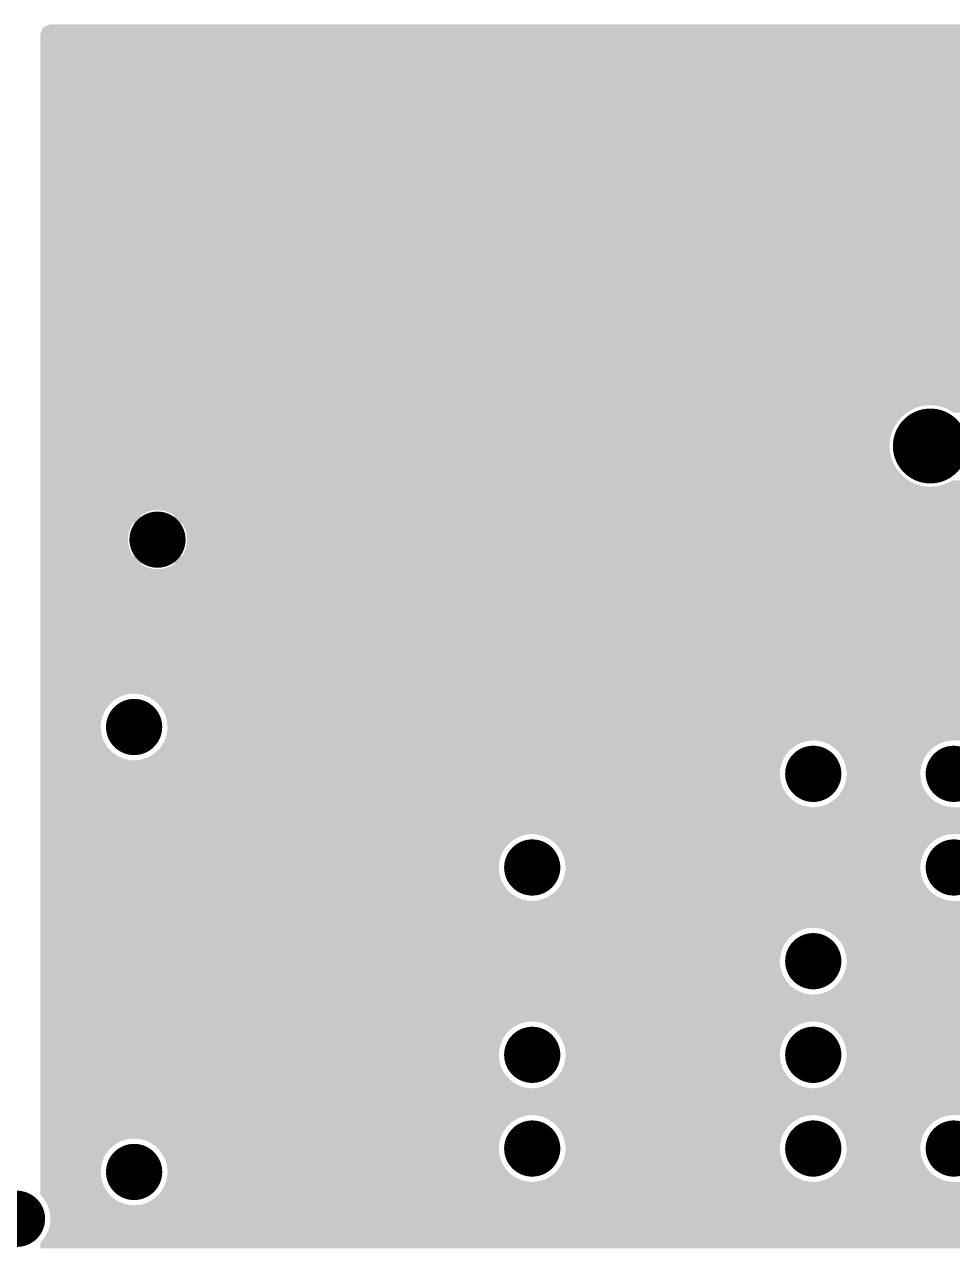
# Model space of a CAD drawing. Extents: x 295 to 953, y 10 to 290.
# Drawn here: x 672.87 to 693.63, y 198.82 to 226.18 of the extents above; entities that cross this region are included whole.
import ezdxf

# ---------------------------------------------------------------- set-up
doc = ezdxf.new("R2010")
doc.units = 0
doc.header["$LTSCALE"] = 5
doc.header["$MEASUREMENT"] = 0
doc.layers.get('0').update_dxf_attribs({"linetype": 'CONTINUOUS', "lineweight": 25})

msp = doc.modelspace()

# ---------------------------------------------------------------- linework, layer by layer
for points, const_width in [([(692.719, 216.748, 1), (693.557, 216.748, 1)], 0.838), ([(675.536, 214.653, 1), (676.164, 214.653, 1)], 0.629), ([(675.012, 210.462, 1), (675.641, 210.462, 1)], 0.629), ([(690.204, 209.414, 1), (690.833, 209.414, 1)], 0.629), ([(693.348, 209.414, 1), (693.976, 209.414, 1)], 0.629), ([(683.918, 207.319, 1), (684.546, 207.319, 1)], 0.629), ([(693.348, 207.319, 1), (693.976, 207.319, 1)], 0.629), ([(690.204, 205.223, 1), (690.833, 205.223, 1)], 0.629), ([(683.918, 203.128, 1), (684.546, 203.128, 1)], 0.629), ([(690.204, 203.128, 1), (690.833, 203.128, 1)], 0.629), ([(683.918, 201.032, 1), (684.546, 201.032, 1)], 0.629), ([(690.204, 201.032, 1), (690.833, 201.032, 1)], 0.629), ([(693.348, 201.032, 1), (693.976, 201.032, 1)], 0.629), ([(675.012, 200.508, 1), (675.641, 200.508, 1)], 0.629), ([(672.393, 199.46, 1), (673.021, 199.46, 1)], 0.629)]:
    msp.add_lwpolyline(points, format="xyb", close=True, dxfattribs=dict(const_width=const_width))
for points in [[(673.232, 225.969), (673.293, 226.115), (749.716, 225.969), (749.656, 226.115)], [(673.293, 226.116), (673.442, 226.178), (749.656, 226.116), (749.506, 226.178)], [(673.293, 226.115), (673.293, 226.116), (749.656, 226.115), (749.656, 226.116)], [(673.231, 225.967), (673.232, 225.969), (749.716, 225.967), (749.716, 225.969)], [(673.231, 218.02), (673.231, 225.967), (749.716, 218.02), (749.716, 225.967)], [(673.231, 218.004), (673.231, 218.02), (741.177, 218.004), (741.334, 218.02)], [(673.231, 217.954), (673.231, 218.004), (741.027, 217.954), (741.177, 218.004)], [(673.231, 217.874), (673.231, 217.954), (740.89, 217.874), (741.027, 217.954)], [(673.231, 217.768), (673.231, 217.874), (740.774, 217.768), (740.89, 217.874)], [(673.231, 217.662), (673.231, 217.768), (740.699, 217.662), (740.774, 217.768)], [(673.231, 217.645), (673.231, 217.662), (692.964, 217.645), (693.138, 217.662)], [(673.231, 217.596), (673.231, 217.645), (692.796, 217.596), (692.964, 217.645)], [(673.231, 217.515), (673.231, 217.596), (692.641, 217.515), (692.796, 217.596)], [(693.172, 217.661), (693.138, 217.662), (706.752, 217.661), (706.759, 217.662)], [(693.292, 217.645), (693.172, 217.661), (706.585, 217.645), (706.752, 217.661)], [(693.346, 217.638), (693.292, 217.645), (706.56, 217.638), (706.585, 217.645)], [(693.471, 217.596), (693.346, 217.638), (706.417, 217.596), (706.56, 217.638)], [(693.511, 217.582), (693.471, 217.596), (706.391, 217.582), (706.417, 217.596)], [(693.629, 217.515), (693.511, 217.582), (706.262, 217.515), (706.391, 217.582)], [(673.231, 217.406), (673.231, 217.515), (692.504, 217.406), (692.641, 217.515)], [(673.231, 217.274), (673.231, 217.406), (692.39, 217.274), (692.504, 217.406)], [(673.231, 217.122), (673.231, 217.274), (692.304, 217.122), (692.39, 217.274)], [(693.663, 217.496), (693.629, 217.515), (706.238, 217.496), (706.262, 217.515)], [(673.231, 216.956), (673.231, 217.122), (692.248, 216.956), (692.304, 217.122)], [(673.231, 216.783), (673.231, 216.956), (692.225, 216.783), (692.248, 216.956)], [(673.231, 216.748), (673.231, 216.783), (692.224, 216.748), (692.225, 216.783)], [(673.231, 216.574), (673.231, 216.748), (692.241, 216.574), (692.224, 216.748)], [(673.231, 216.407), (673.231, 216.574), (692.291, 216.407), (692.241, 216.574)], [(673.231, 216.252), (673.231, 216.407), (692.371, 216.252), (692.291, 216.407)], [(673.231, 216.115), (673.231, 216.252), (692.48, 216.115), (692.371, 216.252)], [(673.231, 216.001), (673.231, 216.115), (692.613, 216.001), (692.48, 216.115)], [(673.231, 215.914), (673.231, 216.001), (692.765, 215.914), (692.613, 216.001)], [(673.231, 215.859), (673.231, 215.914), (692.93, 215.859), (692.765, 215.914)], [(693.336, 215.859), (693.48, 215.901), (706.551, 215.859), (706.425, 215.901)], [(693.48, 215.901), (693.506, 215.914), (706.425, 215.901), (706.385, 215.914)], [(693.506, 215.914), (693.635, 215.982), (706.385, 215.914), (706.267, 215.982)], [(673.231, 215.835), (673.231, 215.859), (693.104, 215.835), (692.93, 215.859)], [(673.231, 215.401), (673.231, 215.835), (749.716, 215.401), (749.716, 215.835)], [(673.231, 215.835), (673.231, 215.835), (693.138, 215.835), (693.104, 215.835)], [(693.138, 215.835), (693.145, 215.835), (706.759, 215.835), (706.724, 215.835)], [(693.145, 215.835), (693.312, 215.851), (706.724, 215.835), (706.605, 215.851)], [(693.312, 215.851), (693.336, 215.859), (706.605, 215.851), (706.551, 215.859)], [(673.231, 215.384), (673.231, 215.401), (700.839, 215.384), (700.996, 215.401)], [(673.231, 215.335), (673.231, 215.384), (700.689, 215.335), (700.839, 215.384)], [(673.231, 215.313), (673.231, 215.335), (700.651, 215.313), (700.689, 215.335)], [(673.231, 215.311), (673.231, 215.313), (675.803, 215.311), (675.85, 215.313)], [(673.231, 215.306), (673.231, 215.311), (675.756, 215.306), (675.803, 215.311)], [(673.231, 215.298), (673.231, 215.306), (675.71, 215.298), (675.756, 215.306)], [(673.231, 215.286), (673.231, 215.298), (675.664, 215.286), (675.71, 215.298)], [(673.231, 215.271), (673.231, 215.286), (675.62, 215.271), (675.664, 215.286)], [(673.231, 215.253), (673.231, 215.271), (675.576, 215.253), (675.62, 215.271)], [(673.231, 215.232), (673.231, 215.253), (675.534, 215.232), (675.576, 215.253)], [(673.231, 215.208), (673.231, 215.232), (675.494, 215.208), (675.534, 215.232)], [(673.231, 215.19), (673.231, 215.208), (675.467, 215.19), (675.494, 215.208)], [(673.231, 215.071), (673.231, 215.19), (675.586, 215.071), (675.467, 215.19)], [(673.231, 215.036), (673.231, 215.071), (700.356, 215.036), (700.381, 215.071)], [(675.586, 215.071), (675.616, 215.088), (676.114, 215.071), (676.084, 215.088)], [(675.616, 215.088), (675.622, 215.091), (676.084, 215.088), (676.079, 215.091)], [(675.622, 215.091), (675.652, 215.106), (676.079, 215.091), (676.047, 215.106)], [(675.652, 215.106), (675.659, 215.109), (676.047, 215.106), (676.042, 215.109)], [(675.659, 215.109), (675.69, 215.121), (676.042, 215.109), (676.009, 215.121)], [(675.69, 215.121), (675.697, 215.123), (676.009, 215.121), (676.004, 215.123)], [(675.697, 215.123), (675.729, 215.132), (676.004, 215.123), (675.97, 215.132)], [(675.729, 215.132), (675.737, 215.134), (675.97, 215.132), (675.965, 215.134)], [(675.737, 215.134), (675.769, 215.141), (675.965, 215.134), (675.93, 215.141)], [(675.769, 215.141), (675.777, 215.142), (675.93, 215.141), (675.925, 215.142)], [(675.777, 215.142), (675.809, 215.146), (675.925, 215.142), (675.889, 215.146)], [(675.809, 215.146), (675.821, 215.146), (675.889, 215.146), (675.884, 215.146)], [(675.821, 215.146), (675.85, 215.147), (675.884, 215.146), (675.85, 215.147)], [(675.883, 215.312), (675.85, 215.313), (700.65, 215.312), (700.651, 215.313)], [(675.93, 215.308), (675.883, 215.312), (700.643, 215.308), (700.65, 215.312)], [(675.976, 215.301), (675.93, 215.308), (700.63, 215.301), (700.643, 215.308)], [(676.022, 215.29), (675.976, 215.301), (700.612, 215.29), (700.63, 215.301)], [(676.067, 215.276), (676.022, 215.29), (700.589, 215.276), (700.612, 215.29)], [(676.111, 215.259), (676.067, 215.276), (700.56, 215.259), (700.589, 215.276)], [(676.12, 215.255), (676.111, 215.259), (700.552, 215.255), (700.56, 215.259)], [(676.114, 215.071), (676.191, 215.148), (700.381, 215.071), (700.435, 215.148)], [(676.153, 215.239), (676.12, 215.255), (700.535, 215.239), (700.552, 215.255)], [(676.194, 215.216), (676.153, 215.239), (700.51, 215.216), (700.535, 215.239)], [(676.191, 215.148), (676.233, 215.19), (700.435, 215.148), (700.481, 215.19)], [(676.233, 215.19), (676.194, 215.216), (700.481, 215.19), (700.51, 215.216)], [(673.231, 214.997), (673.231, 215.036), (675.287, 214.997), (675.313, 215.036)], [(673.231, 214.956), (673.231, 214.997), (675.264, 214.956), (675.287, 214.997)], [(673.231, 214.913), (673.231, 214.956), (675.244, 214.913), (675.264, 214.956)], [(673.231, 214.87), (673.231, 214.913), (675.227, 214.87), (675.244, 214.913)], [(673.231, 214.825), (673.231, 214.87), (675.213, 214.825), (675.227, 214.87)], [(673.231, 214.779), (673.231, 214.825), (675.202, 214.779), (675.213, 214.825)], [(675.432, 214.917), (675.313, 215.036), (676.268, 214.917), (676.387, 215.036)], [(675.373, 214.78), (675.38, 214.807), (676.328, 214.78), (676.32, 214.807)], [(675.38, 214.807), (675.385, 214.819), (676.32, 214.807), (676.316, 214.819)], [(675.385, 214.819), (675.394, 214.845), (676.316, 214.819), (676.305, 214.845)], [(675.394, 214.845), (675.4, 214.857), (676.305, 214.845), (676.301, 214.857)], [(675.4, 214.857), (675.412, 214.882), (676.301, 214.857), (676.288, 214.882)], [(675.412, 214.882), (675.418, 214.893), (676.288, 214.882), (676.282, 214.893)], [(675.418, 214.893), (675.432, 214.917), (676.282, 214.893), (676.268, 214.917)], [(676.398, 215.021), (676.387, 215.036), (700.345, 215.021), (700.356, 215.036)], [(676.399, 215.019), (676.398, 215.021), (700.344, 215.019), (700.345, 215.021)], [(676.423, 214.981), (676.399, 215.019), (700.328, 214.981), (700.344, 215.019)], [(676.445, 214.94), (676.423, 214.981), (700.31, 214.94), (700.328, 214.981)], [(676.464, 214.897), (676.445, 214.94), (700.291, 214.897), (700.31, 214.94)], [(676.472, 214.874), (676.464, 214.897), (700.281, 214.874), (700.291, 214.897)], [(676.479, 214.852), (676.472, 214.874), (700.277, 214.852), (700.281, 214.874)], [(676.492, 214.807), (676.479, 214.852), (700.268, 214.807), (700.277, 214.852)], [(676.501, 214.761), (676.492, 214.807), (700.259, 214.761), (700.268, 214.807)], [(673.231, 214.732), (673.231, 214.779), (675.195, 214.732), (675.202, 214.779)], [(673.231, 214.685), (673.231, 214.732), (675.191, 214.685), (675.195, 214.732)], [(673.231, 214.638), (673.231, 214.685), (675.19, 214.638), (675.191, 214.685)], [(673.231, 214.591), (673.231, 214.638), (675.193, 214.591), (675.19, 214.638)], [(673.231, 214.545), (673.231, 214.591), (675.199, 214.545), (675.193, 214.591)], [(673.231, 214.499), (673.231, 214.545), (675.208, 214.499), (675.199, 214.545)], [(675.356, 214.659), (675.357, 214.687), (676.345, 214.659), (676.343, 214.687)], [(675.356, 214.646), (675.356, 214.659), (676.344, 214.646), (676.345, 214.659)], [(675.357, 214.619), (675.356, 214.646), (676.343, 214.619), (676.344, 214.646)], [(675.357, 214.687), (675.358, 214.7), (676.343, 214.687), (676.342, 214.7)], [(675.358, 214.606), (675.357, 214.619), (676.342, 214.606), (676.343, 214.619)], [(675.358, 214.7), (675.361, 214.727), (676.342, 214.7), (676.339, 214.727)], [(675.362, 214.578), (675.358, 214.606), (676.339, 214.578), (676.342, 214.606)], [(675.361, 214.727), (675.364, 214.74), (676.339, 214.727), (676.337, 214.74)], [(675.363, 214.565), (675.362, 214.578), (676.336, 214.565), (676.339, 214.578)], [(675.369, 214.538), (675.363, 214.565), (676.331, 214.538), (676.336, 214.565)], [(675.364, 214.74), (675.369, 214.767), (676.337, 214.74), (676.331, 214.767)], [(675.369, 214.767), (675.373, 214.78), (676.331, 214.767), (676.328, 214.78)], [(675.372, 214.526), (675.369, 214.538), (676.328, 214.526), (676.331, 214.538)], [(675.38, 214.499), (675.372, 214.526), (676.32, 214.499), (676.328, 214.526)], [(676.491, 214.496), (676.498, 214.527), (700.265, 214.496), (700.261, 214.527)], [(676.498, 214.527), (676.505, 214.573), (700.261, 214.527), (700.256, 214.573)], [(676.507, 214.719), (676.501, 214.761), (700.251, 214.719), (700.259, 214.761)], [(676.505, 214.573), (676.509, 214.62), (700.256, 214.573), (700.251, 214.62)], [(676.507, 214.714), (676.507, 214.719), (700.251, 214.714), (700.251, 214.719)], [(676.51, 214.667), (676.507, 214.714), (700.249, 214.667), (700.251, 214.714)], [(676.509, 214.62), (676.51, 214.653), (700.251, 214.62), (700.248, 214.653)], [(676.51, 214.653), (676.51, 214.667), (700.248, 214.653), (700.249, 214.667)], [(673.231, 214.453), (673.231, 214.499), (675.221, 214.453), (675.208, 214.499)], [(673.231, 214.409), (673.231, 214.453), (675.237, 214.409), (675.221, 214.453)], [(673.231, 214.366), (673.231, 214.409), (675.256, 214.366), (675.237, 214.409)], [(673.231, 214.324), (673.231, 214.366), (675.278, 214.324), (675.256, 214.366)], [(673.231, 214.284), (673.231, 214.324), (675.302, 214.284), (675.278, 214.324)], [(673.231, 214.27), (673.231, 214.284), (675.313, 214.27), (675.302, 214.284)], [(673.231, 214.235), (673.231, 214.27), (700.379, 214.235), (700.358, 214.27)], [(675.313, 214.27), (675.432, 214.389), (676.387, 214.27), (676.268, 214.389)], [(675.384, 214.487), (675.38, 214.499), (676.315, 214.487), (676.32, 214.499)], [(675.395, 214.461), (675.384, 214.487), (676.306, 214.461), (676.315, 214.487)], [(675.4, 214.449), (675.395, 214.461), (676.3, 214.449), (676.306, 214.461)], [(675.412, 214.424), (675.4, 214.449), (676.289, 214.424), (676.3, 214.449)], [(675.418, 214.413), (675.412, 214.424), (676.282, 214.413), (676.289, 214.424)], [(675.432, 214.389), (675.418, 214.413), (676.268, 214.389), (676.282, 214.413)], [(676.387, 214.27), (676.413, 214.309), (700.358, 214.27), (700.336, 214.309)], [(676.413, 214.309), (676.434, 214.345), (700.336, 214.309), (700.314, 214.345)], [(676.434, 214.345), (676.436, 214.35), (700.314, 214.345), (700.313, 214.35)], [(676.436, 214.35), (676.457, 214.392), (700.313, 214.35), (700.299, 214.392)], [(676.457, 214.392), (676.474, 214.436), (700.299, 214.392), (700.284, 214.436)], [(676.474, 214.436), (676.487, 214.481), (700.284, 214.436), (700.269, 214.481)], [(676.487, 214.481), (676.491, 214.496), (700.269, 214.481), (700.265, 214.496)], [(673.231, 214.115), (673.231, 214.235), (675.467, 214.115), (675.586, 214.235)], [(673.231, 214.09), (673.231, 214.115), (675.506, 214.09), (675.467, 214.115)], [(673.231, 214.066), (673.231, 214.09), (675.547, 214.066), (675.506, 214.09)], [(673.231, 214.046), (673.231, 214.066), (675.59, 214.046), (675.547, 214.066)], [(673.231, 214.029), (673.231, 214.046), (675.633, 214.029), (675.59, 214.046)], [(673.231, 214.015), (673.231, 214.029), (675.678, 214.015), (675.633, 214.029)], [(673.231, 214.005), (673.231, 214.015), (675.724, 214.005), (675.678, 214.015)], [(673.231, 213.998), (673.231, 214.005), (675.771, 213.998), (675.724, 214.005)], [(673.231, 213.994), (673.231, 213.998), (675.818, 213.994), (675.771, 213.998)], [(673.231, 213.993), (673.231, 213.994), (675.865, 213.993), (675.818, 213.994)], [(673.231, 213.938), (673.231, 213.993), (700.775, 213.938), (700.648, 213.993)], [(675.616, 214.217), (675.586, 214.235), (676.085, 214.217), (676.114, 214.235)], [(675.621, 214.214), (675.616, 214.217), (676.078, 214.214), (676.085, 214.217)], [(675.653, 214.2), (675.621, 214.214), (676.048, 214.2), (676.078, 214.214)], [(675.658, 214.197), (675.653, 214.2), (676.041, 214.197), (676.048, 214.2)], [(675.691, 214.185), (675.658, 214.197), (676.01, 214.185), (676.041, 214.197)], [(675.696, 214.183), (675.691, 214.185), (676.003, 214.183), (676.01, 214.185)], [(675.73, 214.173), (675.696, 214.183), (675.971, 214.173), (676.003, 214.183)], [(675.736, 214.172), (675.73, 214.173), (675.964, 214.172), (675.971, 214.173)], [(675.77, 214.165), (675.736, 214.172), (675.931, 214.165), (675.964, 214.172)], [(675.775, 214.164), (675.77, 214.165), (675.923, 214.164), (675.931, 214.165)], [(675.811, 214.16), (675.775, 214.164), (675.891, 214.16), (675.923, 214.164)], [(675.816, 214.159), (675.811, 214.16), (675.879, 214.159), (675.891, 214.16)], [(675.85, 214.158), (675.816, 214.159), (675.85, 214.158), (675.879, 214.159)], [(675.865, 213.993), (675.911, 213.996), (700.648, 213.993), (700.641, 213.996)], [(675.911, 213.996), (675.95, 214.001), (700.641, 213.996), (700.63, 214.001)], [(675.95, 214.001), (675.958, 214.002), (700.63, 214.001), (700.628, 214.002)], [(675.958, 214.002), (676.004, 214.011), (700.628, 214.002), (700.615, 214.011)], [(676.004, 214.011), (676.05, 214.024), (700.615, 214.011), (700.597, 214.024)], [(676.05, 214.024), (676.094, 214.039), (700.597, 214.024), (700.575, 214.039)], [(676.094, 214.039), (676.137, 214.058), (700.575, 214.039), (700.548, 214.058)], [(676.14, 214.209), (676.114, 214.235), (700.394, 214.209), (700.379, 214.235)], [(676.137, 214.058), (676.179, 214.08), (700.548, 214.058), (700.518, 214.08)], [(676.233, 214.115), (676.14, 214.209), (700.48, 214.115), (700.394, 214.209)], [(676.179, 214.08), (676.198, 214.092), (700.518, 214.08), (700.501, 214.092)], [(676.198, 214.092), (676.218, 214.105), (700.501, 214.092), (700.489, 214.105)], [(676.218, 214.105), (676.233, 214.115), (700.489, 214.105), (700.48, 214.115)], [(673.231, 213.908), (673.231, 213.938), (700.93, 213.908), (700.775, 213.938)], [(673.231, 213.905), (673.231, 213.908), (700.996, 213.905), (700.93, 213.908)], [(673.231, 213.471), (673.231, 213.905), (749.716, 213.471), (749.716, 213.905)], [(673.231, 213.454), (673.231, 213.471), (703.441, 213.454), (703.615, 213.471)], [(673.231, 213.405), (673.231, 213.454), (703.274, 213.405), (703.441, 213.454)], [(673.231, 213.324), (673.231, 213.405), (703.119, 213.324), (703.274, 213.405)], [(673.231, 213.215), (673.231, 213.324), (702.982, 213.215), (703.119, 213.324)], [(673.231, 213.083), (673.231, 213.215), (702.868, 213.083), (702.982, 213.215)], [(673.231, 212.931), (673.231, 213.083), (702.782, 212.931), (702.868, 213.083)], [(673.231, 212.765), (673.231, 212.931), (702.726, 212.765), (702.782, 212.931)], [(673.231, 212.592), (673.231, 212.765), (702.702, 212.592), (702.726, 212.765)], [(673.231, 212.557), (673.231, 212.592), (702.702, 212.557), (702.702, 212.592)], [(673.231, 212.383), (673.231, 212.557), (702.719, 212.383), (702.702, 212.557)], [(673.231, 212.216), (673.231, 212.383), (702.768, 212.216), (702.719, 212.383)], [(673.231, 212.061), (673.231, 212.216), (702.849, 212.061), (702.768, 212.216)], [(673.231, 211.924), (673.231, 212.061), (702.957, 211.924), (702.849, 212.061)], [(673.231, 211.81), (673.231, 211.924), (703.09, 211.81), (702.957, 211.924)], [(673.231, 211.723), (673.231, 211.81), (703.242, 211.723), (703.09, 211.81)], [(673.231, 211.668), (673.231, 211.723), (703.408, 211.668), (703.242, 211.723)], [(673.231, 211.644), (673.231, 211.668), (703.581, 211.644), (703.408, 211.668)], [(673.231, 211.575), (673.231, 211.644), (735.351, 211.575), (735.364, 211.644)], [(673.231, 211.644), (673.231, 211.644), (703.615, 211.644), (703.581, 211.644)], [(673.231, 211.51), (673.231, 211.575), (735.348, 211.51), (735.351, 211.575)], [(673.231, 211.352), (673.231, 211.51), (735.364, 211.352), (735.348, 211.51)], [(673.231, 211.21), (673.231, 211.352), (735.411, 211.21), (735.364, 211.352)], [(673.231, 211.193), (673.231, 211.21), (675.169, 211.193), (675.326, 211.21)], [(673.231, 211.144), (673.231, 211.193), (675.019, 211.144), (675.169, 211.193)], [(673.231, 211.064), (673.231, 211.144), (674.882, 211.064), (675.019, 211.144)], [(673.231, 210.957), (673.231, 211.064), (674.766, 210.957), (674.882, 211.064)], [(673.231, 210.828), (673.231, 210.957), (674.674, 210.828), (674.766, 210.957)], [(675.392, 211.207), (675.326, 211.21), (735.412, 211.207), (735.411, 211.21)], [(675.417, 211.202), (675.392, 211.207), (735.414, 211.202), (735.412, 211.207)], [(675.547, 211.177), (675.417, 211.202), (735.429, 211.177), (735.414, 211.202)], [(675.693, 211.114), (675.547, 211.177), (735.465, 211.114), (735.429, 211.177)], [(675.761, 211.066), (675.693, 211.114), (735.494, 211.066), (735.465, 211.114)], [(675.822, 211.022), (675.761, 211.066), (735.533, 211.022), (735.494, 211.066)], [(675.889, 210.949), (675.822, 211.022), (735.6, 210.949), (735.533, 211.022)], [(673.231, 210.683), (673.231, 210.828), (674.612, 210.683), (674.674, 210.828)], [(673.231, 210.528), (673.231, 210.683), (674.581, 210.528), (674.612, 210.683)], [(675.928, 210.906), (675.889, 210.949), (735.661, 210.906), (735.6, 210.949)], [(675.957, 210.857), (675.928, 210.906), (735.729, 210.857), (735.661, 210.906)], [(675.993, 210.795), (675.957, 210.857), (735.875, 210.795), (735.729, 210.857)], [(676.008, 210.769), (675.993, 210.795), (736.005, 210.769), (735.875, 210.795)], [(676.01, 210.764), (676.008, 210.769), (736.03, 210.764), (736.005, 210.769)], [(676.011, 210.761), (676.01, 210.764), (736.096, 210.761), (736.03, 210.764)], [(676.058, 210.619), (676.011, 210.761), (749.716, 210.619), (749.716, 210.761)], [(673.231, 210.462), (673.231, 210.528), (674.578, 210.462), (674.581, 210.528)], [(673.231, 210.305), (673.231, 210.462), (674.595, 210.305), (674.578, 210.462)], [(676.074, 210.462), (676.058, 210.619), (749.716, 210.462), (749.716, 210.619)], [(676.071, 210.396), (676.074, 210.462), (749.716, 210.396), (749.716, 210.462)], [(673.231, 210.154), (673.231, 210.305), (674.644, 210.154), (674.595, 210.305)], [(673.231, 210.018), (673.231, 210.154), (674.724, 210.018), (674.644, 210.154)], [(675.979, 210.096), (676, 210.145), (690.211, 210.096), (690.361, 210.145)], [(676, 210.145), (676.007, 210.162), (690.361, 210.145), (690.519, 210.162)], [(676.007, 210.162), (676.015, 210.181), (718.811, 210.162), (718.835, 210.181)], [(676.015, 210.181), (676.041, 210.241), (718.835, 210.181), (718.95, 210.241)], [(676.041, 210.241), (676.045, 210.261), (718.95, 210.241), (718.99, 210.261)], [(676.045, 210.261), (676.055, 210.311), (718.99, 210.261), (719.158, 210.311)], [(676.055, 210.311), (676.058, 210.328), (719.158, 210.311), (719.332, 210.328)], [(676.058, 210.328), (676.071, 210.396), (749.716, 210.328), (749.716, 210.396)], [(690.584, 210.159), (690.519, 210.162), (693.634, 210.159), (693.662, 210.162)], [(690.655, 210.145), (690.584, 210.159), (693.505, 210.145), (693.634, 210.159)], [(690.74, 210.129), (690.655, 210.145), (693.454, 210.129), (693.505, 210.145)], [(673.231, 209.901), (673.231, 210.018), (674.831, 209.901), (674.724, 210.018)], [(673.231, 209.81), (673.231, 209.901), (674.96, 209.81), (674.831, 209.901)], [(675.635, 209.78), (675.77, 209.86), (689.866, 209.78), (689.923, 209.86)], [(675.77, 209.86), (675.824, 209.909), (689.923, 209.86), (689.958, 209.909)], [(675.824, 209.909), (675.887, 209.967), (689.958, 209.909), (690.02, 209.967)], [(675.887, 209.967), (675.922, 210.016), (690.02, 209.967), (690.075, 210.016)], [(675.922, 210.016), (675.978, 210.095), (690.075, 210.016), (690.21, 210.095)], [(675.978, 210.095), (675.979, 210.096), (690.21, 210.095), (690.211, 210.096)], [(690.816, 210.096), (690.74, 210.129), (693.354, 210.096), (693.454, 210.129)], [(690.885, 210.066), (690.816, 210.096), (693.304, 210.066), (693.354, 210.096)], [(690.956, 210.016), (690.885, 210.066), (693.218, 210.016), (693.304, 210.066)], [(691.014, 209.975), (690.956, 210.016), (693.173, 209.975), (693.218, 210.016)], [(691.074, 209.909), (691.014, 209.975), (693.101, 209.909), (693.173, 209.975)], [(691.121, 209.858), (691.074, 209.909), (693.065, 209.858), (693.101, 209.909)], [(673.231, 209.747), (673.231, 209.81), (675.105, 209.747), (674.96, 209.81)], [(673.231, 209.717), (673.231, 209.747), (675.26, 209.717), (675.105, 209.747)], [(673.231, 209.714), (673.231, 209.717), (675.326, 209.714), (675.26, 209.717)], [(673.231, 209.635), (673.231, 209.714), (689.804, 209.635), (689.838, 209.714)], [(673.231, 209.48), (673.231, 209.635), (689.773, 209.48), (689.804, 209.635)], [(675.326, 209.714), (675.483, 209.73), (689.838, 209.714), (689.845, 209.73)], [(675.483, 209.73), (675.634, 209.78), (689.845, 209.73), (689.866, 209.78)], [(691.166, 209.78), (691.121, 209.858), (693.01, 209.78), (693.065, 209.858)], [(691.201, 209.722), (691.166, 209.78), (692.984, 209.722), (693.01, 209.78)], [(691.229, 209.635), (691.201, 209.722), (692.947, 209.635), (692.984, 209.722)], [(691.25, 209.571), (691.229, 209.635), (692.935, 209.571), (692.947, 209.635)], [(673.231, 209.414), (673.231, 209.48), (689.77, 209.414), (689.773, 209.48)], [(673.231, 209.257), (673.231, 209.414), (689.787, 209.257), (689.77, 209.414)], [(691.246, 209.257), (691.264, 209.348), (692.93, 209.257), (692.921, 209.348)], [(691.26, 209.48), (691.25, 209.571), (692.917, 209.48), (692.935, 209.571)], [(691.267, 209.414), (691.26, 209.48), (692.914, 209.414), (692.917, 209.48)], [(691.264, 209.348), (691.267, 209.414), (692.921, 209.348), (692.914, 209.414)], [(673.231, 209.107), (673.231, 209.257), (689.837, 209.107), (689.787, 209.257)], [(673.231, 208.97), (673.231, 209.107), (689.917, 208.97), (689.837, 209.107)], [(691.116, 208.97), (691.171, 209.048), (693.06, 208.97), (693.014, 209.048)], [(691.171, 209.048), (691.196, 209.107), (693.014, 209.048), (692.98, 209.107)], [(691.196, 209.107), (691.233, 209.193), (692.98, 209.107), (692.951, 209.193)], [(691.233, 209.193), (691.246, 209.257), (692.951, 209.193), (692.93, 209.257)], [(673.231, 208.853), (673.231, 208.97), (690.023, 208.853), (689.917, 208.97)], [(673.231, 208.762), (673.231, 208.853), (690.152, 208.762), (690.023, 208.853)], [(690.877, 208.762), (690.963, 208.812), (693.295, 208.762), (693.225, 208.812)], [(690.963, 208.812), (691.008, 208.853), (693.225, 208.812), (693.167, 208.853)], [(691.008, 208.853), (691.079, 208.919), (693.167, 208.853), (693.107, 208.919)], [(691.079, 208.919), (691.116, 208.97), (693.107, 208.919), (693.06, 208.97)], [(673.231, 208.699), (673.231, 208.762), (690.298, 208.699), (690.152, 208.762)], [(673.231, 208.669), (673.231, 208.699), (690.453, 208.669), (690.298, 208.699)], [(673.231, 208.666), (673.231, 208.669), (690.519, 208.666), (690.453, 208.669)], [(673.231, 208.58), (673.231, 208.666), (718.958, 208.58), (718.807, 208.666)], [(673.231, 208.524), (673.231, 208.58), (719.124, 208.524), (718.958, 208.58)], [(673.231, 208.501), (673.231, 208.524), (719.297, 208.501), (719.124, 208.524)], [(673.231, 208.5), (673.231, 208.501), (719.332, 208.5), (719.297, 208.501)], [(673.231, 208.366), (673.231, 208.5), (749.716, 208.366), (749.716, 208.5)], [(690.519, 208.666), (690.546, 208.669), (693.662, 208.666), (693.596, 208.669)], [(690.546, 208.669), (690.676, 208.683), (693.596, 208.669), (693.526, 208.683)], [(690.676, 208.683), (690.727, 208.699), (693.526, 208.683), (693.441, 208.699)], [(690.727, 208.699), (690.826, 208.732), (693.441, 208.699), (693.365, 208.732)], [(690.826, 208.732), (690.877, 208.762), (693.365, 208.732), (693.295, 208.762)], [(673.231, 208.18), (673.231, 208.366), (749.733, 208.18), (749.716, 208.366)], [(673.231, 208.067), (673.231, 208.18), (749.764, 208.067), (749.733, 208.18)], [(673.231, 208.05), (673.231, 208.067), (684.075, 208.05), (684.232, 208.067)], [(673.231, 208.001), (673.231, 208.05), (683.925, 208.001), (684.075, 208.05)], [(673.231, 207.921), (673.231, 208.001), (683.788, 207.921), (683.925, 208.001)], [(684.298, 208.064), (684.232, 208.067), (693.634, 208.064), (693.662, 208.067)], [(684.368, 208.05), (684.298, 208.064), (693.505, 208.05), (693.634, 208.064)], [(684.453, 208.033), (684.368, 208.05), (693.454, 208.033), (693.505, 208.05)], [(684.529, 208.001), (684.453, 208.033), (693.354, 208.001), (693.454, 208.033)], [(684.598, 207.971), (684.529, 208.001), (693.304, 207.971), (693.354, 208.001)], [(684.669, 207.921), (684.598, 207.971), (693.218, 207.921), (693.304, 207.971)], [(673.231, 207.814), (673.231, 207.921), (683.671, 207.814), (683.788, 207.921)], [(673.231, 207.685), (673.231, 207.814), (683.58, 207.685), (683.671, 207.814)], [(673.231, 207.54), (673.231, 207.685), (683.517, 207.54), (683.58, 207.685)], [(684.727, 207.879), (684.669, 207.921), (693.173, 207.879), (693.218, 207.921)], [(684.787, 207.814), (684.727, 207.879), (693.101, 207.814), (693.173, 207.879)], [(684.834, 207.763), (684.787, 207.814), (693.065, 207.763), (693.101, 207.814)], [(684.88, 207.685), (684.834, 207.763), (693.01, 207.685), (693.065, 207.763)], [(684.914, 207.626), (684.88, 207.685), (692.984, 207.626), (693.01, 207.685)], [(673.231, 207.384), (673.231, 207.54), (683.487, 207.384), (683.517, 207.54)], [(684.942, 207.54), (684.914, 207.626), (692.947, 207.54), (692.984, 207.626)], [(684.963, 207.476), (684.942, 207.54), (692.935, 207.476), (692.947, 207.54)], [(684.973, 207.384), (684.963, 207.476), (692.917, 207.384), (692.935, 207.476)], [(673.231, 207.319), (673.231, 207.384), (683.484, 207.319), (683.487, 207.384)], [(673.231, 207.161), (673.231, 207.319), (683.501, 207.161), (683.484, 207.319)], [(673.231, 207.011), (673.231, 207.161), (683.55, 207.011), (683.501, 207.161)], [(684.947, 207.098), (684.959, 207.161), (692.951, 207.098), (692.93, 207.161)], [(684.959, 207.161), (684.977, 207.253), (692.93, 207.161), (692.921, 207.253)], [(684.98, 207.319), (684.973, 207.384), (692.914, 207.319), (692.917, 207.384)], [(684.977, 207.253), (684.98, 207.319), (692.921, 207.253), (692.914, 207.319)], [(673.231, 206.875), (673.231, 207.011), (683.63, 206.875), (683.55, 207.011)], [(673.231, 206.758), (673.231, 206.875), (683.737, 206.758), (683.63, 206.875)], [(684.793, 206.823), (684.829, 206.875), (693.107, 206.823), (693.06, 206.875)], [(684.829, 206.875), (684.884, 206.952), (693.06, 206.875), (693.014, 206.952)], [(684.884, 206.952), (684.91, 207.011), (693.014, 206.952), (692.98, 207.011)], [(684.91, 207.011), (684.947, 207.098), (692.98, 207.011), (692.951, 207.098)], [(673.231, 206.666), (673.231, 206.758), (683.866, 206.666), (683.737, 206.758)], [(673.231, 206.604), (673.231, 206.666), (684.011, 206.604), (683.866, 206.666)], [(673.231, 206.573), (673.231, 206.604), (684.166, 206.573), (684.011, 206.604)], [(684.259, 206.573), (684.389, 206.587), (693.596, 206.573), (693.526, 206.587)], [(684.389, 206.587), (684.44, 206.604), (693.526, 206.587), (693.441, 206.604)], [(684.44, 206.604), (684.54, 206.637), (693.441, 206.604), (693.365, 206.637)], [(684.54, 206.637), (684.59, 206.666), (693.365, 206.637), (693.295, 206.666)], [(684.59, 206.666), (684.676, 206.716), (693.295, 206.666), (693.225, 206.716)], [(684.676, 206.716), (684.721, 206.758), (693.225, 206.716), (693.167, 206.758)], [(684.721, 206.758), (684.793, 206.823), (693.167, 206.758), (693.107, 206.823)], [(673.231, 206.57), (673.231, 206.573), (684.232, 206.57), (684.166, 206.573)], [(673.231, 206.487), (673.231, 206.57), (740.652, 206.487), (740.625, 206.57)], [(673.231, 206.351), (673.231, 206.487), (740.732, 206.351), (740.652, 206.487)], [(673.231, 206.234), (673.231, 206.351), (740.839, 206.234), (740.732, 206.351)], [(684.232, 206.57), (684.259, 206.573), (693.662, 206.57), (693.596, 206.573)], [(673.231, 206.142), (673.231, 206.234), (740.968, 206.142), (740.839, 206.234)], [(673.231, 206.08), (673.231, 206.142), (741.113, 206.08), (740.968, 206.142)], [(673.231, 206.05), (673.231, 206.08), (741.269, 206.05), (741.113, 206.08)], [(673.231, 206.047), (673.231, 206.05), (741.334, 206.047), (741.269, 206.05)], [(673.231, 205.971), (673.231, 206.047), (800.141, 205.971), (800.008, 206.047)], [(673.231, 205.954), (673.231, 205.971), (690.361, 205.954), (690.519, 205.971)], [(673.231, 205.905), (673.231, 205.954), (690.211, 205.905), (690.361, 205.954)], [(673.231, 205.825), (673.231, 205.905), (690.075, 205.825), (690.211, 205.905)], [(673.231, 205.718), (673.231, 205.825), (689.958, 205.718), (690.075, 205.825)], [(690.584, 205.968), (690.519, 205.971), (700.445, 205.968), (700.472, 205.971)], [(690.655, 205.954), (690.584, 205.968), (700.315, 205.954), (700.445, 205.968)], [(690.74, 205.938), (690.655, 205.954), (700.264, 205.938), (700.315, 205.954)], [(690.816, 205.905), (690.74, 205.938), (700.165, 205.905), (700.264, 205.938)], [(690.885, 205.875), (690.816, 205.905), (700.114, 205.875), (700.165, 205.905)], [(690.956, 205.825), (690.885, 205.875), (700.028, 205.825), (700.114, 205.875)], [(691.014, 205.784), (690.956, 205.825), (699.983, 205.784), (700.028, 205.825)], [(691.074, 205.718), (691.014, 205.784), (699.912, 205.718), (699.983, 205.784)], [(673.231, 205.589), (673.231, 205.718), (689.866, 205.589), (689.958, 205.718)], [(673.231, 205.444), (673.231, 205.589), (689.804, 205.444), (689.866, 205.589)], [(691.121, 205.667), (691.074, 205.718), (699.875, 205.667), (699.912, 205.718)], [(691.166, 205.589), (691.121, 205.667), (699.82, 205.589), (699.875, 205.667)], [(691.201, 205.531), (691.166, 205.589), (699.795, 205.531), (699.82, 205.589)], [(691.229, 205.444), (691.201, 205.531), (699.758, 205.444), (699.795, 205.531)], [(673.231, 205.289), (673.231, 205.444), (689.773, 205.289), (689.804, 205.444)], [(673.231, 205.223), (673.231, 205.289), (689.77, 205.223), (689.773, 205.289)], [(673.231, 205.066), (673.231, 205.223), (689.787, 205.066), (689.77, 205.223)], [(691.25, 205.38), (691.229, 205.444), (699.745, 205.38), (699.758, 205.444)], [(691.26, 205.289), (691.25, 205.38), (699.727, 205.289), (699.745, 205.38)], [(691.267, 205.223), (691.26, 205.289), (699.724, 205.223), (699.727, 205.289)], [(691.264, 205.157), (691.267, 205.223), (699.731, 205.157), (699.724, 205.223)], [(673.231, 204.916), (673.231, 205.066), (689.837, 204.916), (689.787, 205.066)], [(691.196, 204.916), (691.233, 205.002), (699.79, 204.916), (699.762, 205.002)], [(691.233, 205.002), (691.246, 205.066), (699.762, 205.002), (699.741, 205.066)], [(691.246, 205.066), (691.264, 205.157), (699.741, 205.066), (699.731, 205.157)], [(673.231, 204.779), (673.231, 204.916), (689.917, 204.779), (689.837, 204.916)], [(673.231, 204.662), (673.231, 204.779), (690.023, 204.662), (689.917, 204.779)], [(673.231, 204.571), (673.231, 204.662), (690.152, 204.571), (690.023, 204.662)], [(690.963, 204.621), (691.008, 204.662), (700.035, 204.621), (699.977, 204.662)], [(691.008, 204.662), (691.079, 204.728), (699.977, 204.662), (699.917, 204.728)], [(691.079, 204.728), (691.116, 204.779), (699.917, 204.728), (699.87, 204.779)], [(691.116, 204.779), (691.171, 204.857), (699.87, 204.779), (699.825, 204.857)], [(691.171, 204.857), (691.196, 204.916), (699.825, 204.857), (699.79, 204.916)], [(673.231, 204.508), (673.231, 204.571), (690.298, 204.508), (690.152, 204.571)], [(673.231, 204.478), (673.231, 204.508), (690.453, 204.478), (690.298, 204.508)], [(673.231, 204.475), (673.231, 204.478), (690.519, 204.475), (690.453, 204.478)], [(673.231, 204.383), (673.231, 204.475), (739.921, 204.383), (739.952, 204.475)], [(690.519, 204.475), (690.546, 204.478), (700.472, 204.475), (700.406, 204.478)], [(690.546, 204.478), (690.676, 204.492), (700.406, 204.478), (700.336, 204.492)], [(690.676, 204.492), (690.727, 204.508), (700.336, 204.492), (700.251, 204.508)], [(690.727, 204.508), (690.826, 204.541), (700.251, 204.508), (700.175, 204.541)], [(690.826, 204.541), (690.877, 204.571), (700.175, 204.541), (700.106, 204.571)], [(690.877, 204.571), (690.963, 204.621), (700.106, 204.571), (700.035, 204.621)], [(673.231, 204.21), (673.231, 204.383), (739.898, 204.21), (739.921, 204.383)], [(673.231, 204.175), (673.231, 204.21), (739.897, 204.175), (739.898, 204.21)], [(673.231, 204.001), (673.231, 204.175), (739.914, 204.001), (739.897, 204.175)], [(673.231, 203.876), (673.231, 204.001), (739.951, 203.876), (739.914, 204.001)], [(673.231, 203.859), (673.231, 203.876), (684.075, 203.859), (684.232, 203.876)], [(673.231, 203.81), (673.231, 203.859), (683.925, 203.81), (684.075, 203.859)], [(684.298, 203.873), (684.232, 203.876), (690.491, 203.873), (690.519, 203.876)], [(684.368, 203.859), (684.298, 203.873), (690.361, 203.859), (690.491, 203.873)], [(684.453, 203.842), (684.368, 203.859), (690.311, 203.842), (690.361, 203.859)], [(684.529, 203.81), (684.453, 203.842), (690.211, 203.81), (690.311, 203.842)], [(690.584, 203.873), (690.519, 203.876), (726.115, 203.873), (726.142, 203.876)], [(690.655, 203.859), (690.584, 203.873), (725.985, 203.859), (726.115, 203.873)], [(690.74, 203.842), (690.655, 203.859), (725.934, 203.842), (725.985, 203.859)], [(690.816, 203.81), (690.74, 203.842), (725.835, 203.81), (725.934, 203.842)], [(673.231, 203.73), (673.231, 203.81), (683.788, 203.73), (683.925, 203.81)], [(673.231, 203.623), (673.231, 203.73), (683.671, 203.623), (683.788, 203.73)], [(673.231, 203.494), (673.231, 203.623), (683.58, 203.494), (683.671, 203.623)], [(684.598, 203.78), (684.529, 203.81), (690.16, 203.78), (690.211, 203.81)], [(684.669, 203.73), (684.598, 203.78), (690.075, 203.73), (690.16, 203.78)], [(684.727, 203.688), (684.669, 203.73), (690.029, 203.688), (690.075, 203.73)], [(684.787, 203.623), (684.727, 203.688), (689.958, 203.623), (690.029, 203.688)], [(684.834, 203.572), (684.787, 203.623), (689.921, 203.572), (689.958, 203.623)], [(684.88, 203.494), (684.834, 203.572), (689.866, 203.494), (689.921, 203.572)], [(690.885, 203.78), (690.816, 203.81), (725.784, 203.78), (725.835, 203.81)], [(690.956, 203.73), (690.885, 203.78), (725.698, 203.73), (725.784, 203.78)], [(691.014, 203.688), (690.956, 203.73), (725.653, 203.688), (725.698, 203.73)], [(691.074, 203.623), (691.014, 203.688), (725.581, 203.623), (725.653, 203.688)], [(691.121, 203.572), (691.074, 203.623), (725.545, 203.572), (725.581, 203.623)], [(691.166, 203.494), (691.121, 203.572), (725.49, 203.494), (725.545, 203.572)], [(673.231, 203.349), (673.231, 203.494), (683.517, 203.349), (683.58, 203.494)], [(673.231, 203.193), (673.231, 203.349), (683.487, 203.193), (683.517, 203.349)], [(684.914, 203.435), (684.88, 203.494), (689.841, 203.435), (689.866, 203.494)], [(684.942, 203.349), (684.914, 203.435), (689.804, 203.349), (689.841, 203.435)], [(684.963, 203.285), (684.942, 203.349), (689.791, 203.285), (689.804, 203.349)], [(691.201, 203.435), (691.166, 203.494), (725.465, 203.435), (725.49, 203.494)], [(691.229, 203.349), (691.201, 203.435), (725.427, 203.349), (725.465, 203.435)], [(691.25, 203.285), (691.229, 203.349), (725.415, 203.285), (725.427, 203.349)], [(673.231, 203.128), (673.231, 203.193), (683.484, 203.128), (683.487, 203.193)], [(673.231, 202.97), (673.231, 203.128), (683.501, 202.97), (683.484, 203.128)], [(684.959, 202.97), (684.977, 203.062), (689.787, 202.97), (689.777, 203.062)], [(684.973, 203.193), (684.963, 203.285), (689.773, 203.193), (689.791, 203.285)], [(684.98, 203.128), (684.973, 203.193), (689.77, 203.128), (689.773, 203.193)], [(684.977, 203.062), (684.98, 203.128), (689.777, 203.062), (689.77, 203.128)], [(691.246, 202.97), (691.264, 203.062), (725.411, 202.97), (725.401, 203.062)], [(691.26, 203.193), (691.25, 203.285), (725.397, 203.193), (725.415, 203.285)], [(691.267, 203.128), (691.26, 203.193), (725.394, 203.128), (725.397, 203.193)], [(691.264, 203.062), (691.267, 203.128), (725.401, 203.062), (725.394, 203.128)], [(673.231, 202.82), (673.231, 202.97), (683.55, 202.82), (683.501, 202.97)], [(673.231, 202.684), (673.231, 202.82), (683.63, 202.684), (683.55, 202.82)], [(684.829, 202.684), (684.884, 202.761), (689.917, 202.684), (689.871, 202.761)], [(684.884, 202.761), (684.91, 202.82), (689.871, 202.761), (689.837, 202.82)], [(684.91, 202.82), (684.947, 202.907), (689.837, 202.82), (689.808, 202.907)], [(684.947, 202.907), (684.959, 202.97), (689.808, 202.907), (689.787, 202.97)], [(691.116, 202.684), (691.171, 202.761), (725.54, 202.684), (725.495, 202.761)], [(691.171, 202.761), (691.196, 202.82), (725.495, 202.761), (725.46, 202.82)], [(691.196, 202.82), (691.233, 202.907), (725.46, 202.82), (725.432, 202.907)], [(691.233, 202.907), (691.246, 202.97), (725.432, 202.907), (725.411, 202.97)], [(673.231, 202.567), (673.231, 202.684), (683.737, 202.567), (683.63, 202.684)], [(673.231, 202.475), (673.231, 202.567), (683.866, 202.475), (683.737, 202.567)], [(673.231, 202.413), (673.231, 202.475), (684.011, 202.413), (683.866, 202.475)], [(684.54, 202.446), (684.59, 202.475), (690.221, 202.446), (690.152, 202.475)], [(684.59, 202.475), (684.676, 202.525), (690.152, 202.475), (690.082, 202.525)], [(684.676, 202.525), (684.721, 202.567), (690.082, 202.525), (690.023, 202.567)], [(684.721, 202.567), (684.793, 202.632), (690.023, 202.567), (689.963, 202.632)], [(684.793, 202.632), (684.829, 202.684), (689.963, 202.632), (689.917, 202.684)], [(690.867, 202.47), (690.877, 202.475), (725.789, 202.47), (725.776, 202.475)], [(690.877, 202.475), (690.963, 202.525), (725.776, 202.475), (725.705, 202.525)], [(690.963, 202.525), (691.008, 202.567), (725.705, 202.525), (725.647, 202.567)], [(691.008, 202.567), (691.079, 202.632), (725.647, 202.567), (725.587, 202.632)], [(691.079, 202.632), (691.116, 202.684), (725.587, 202.632), (725.54, 202.684)], [(673.231, 202.382), (673.231, 202.413), (684.166, 202.382), (684.011, 202.413)], [(673.231, 202.379), (673.231, 202.382), (684.232, 202.379), (684.166, 202.382)], [(673.231, 202.323), (673.231, 202.379), (723.026, 202.323), (723.135, 202.379)], [(673.231, 202.214), (673.231, 202.323), (722.889, 202.214), (723.026, 202.323)], [(673.231, 202.081), (673.231, 202.214), (722.775, 202.081), (722.889, 202.214)], [(684.232, 202.379), (684.259, 202.382), (690.519, 202.379), (690.453, 202.382)], [(684.259, 202.382), (684.389, 202.396), (690.453, 202.382), (690.382, 202.396)], [(684.389, 202.396), (684.44, 202.413), (690.382, 202.396), (690.298, 202.413)], [(684.44, 202.413), (684.54, 202.446), (690.298, 202.413), (690.221, 202.446)], [(690.519, 202.379), (690.676, 202.396), (723.135, 202.379), (723.167, 202.396)], [(690.676, 202.396), (690.697, 202.403), (723.167, 202.396), (723.181, 202.403)], [(690.697, 202.403), (690.826, 202.446), (723.181, 202.403), (723.324, 202.446)], [(690.826, 202.446), (690.838, 202.453), (723.324, 202.446), (723.349, 202.453)], [(690.838, 202.453), (690.867, 202.47), (723.349, 202.453), (723.523, 202.47)], [(673.231, 201.929), (673.231, 202.081), (722.689, 201.929), (722.775, 202.081)], [(673.231, 201.78), (673.231, 201.929), (722.639, 201.78), (722.689, 201.929)], [(673.231, 201.763), (673.231, 201.78), (684.075, 201.763), (684.232, 201.78)], [(673.231, 201.714), (673.231, 201.763), (683.925, 201.714), (684.075, 201.763)], [(673.231, 201.634), (673.231, 201.714), (683.788, 201.634), (683.925, 201.714)], [(684.298, 201.777), (684.232, 201.78), (690.491, 201.777), (690.519, 201.78)], [(684.368, 201.763), (684.298, 201.777), (690.361, 201.763), (690.491, 201.777)], [(684.453, 201.747), (684.368, 201.763), (690.311, 201.747), (690.361, 201.763)], [(684.529, 201.714), (684.453, 201.747), (690.211, 201.714), (690.311, 201.747)], [(684.598, 201.684), (684.529, 201.714), (690.16, 201.684), (690.211, 201.714)], [(684.669, 201.634), (684.598, 201.684), (690.075, 201.634), (690.16, 201.684)], [(690.584, 201.777), (690.519, 201.78), (693.634, 201.777), (693.662, 201.78)], [(690.655, 201.763), (690.584, 201.777), (693.505, 201.763), (693.634, 201.777)], [(690.74, 201.747), (690.655, 201.763), (693.454, 201.747), (693.505, 201.763)], [(690.816, 201.714), (690.74, 201.747), (693.354, 201.714), (693.454, 201.747)], [(690.885, 201.684), (690.816, 201.714), (693.304, 201.684), (693.354, 201.714)], [(690.956, 201.634), (690.885, 201.684), (693.218, 201.634), (693.304, 201.684)], [(673.231, 201.527), (673.231, 201.634), (683.671, 201.527), (683.788, 201.634)], [(673.231, 201.398), (673.231, 201.527), (683.58, 201.398), (683.671, 201.527)], [(673.231, 201.256), (673.231, 201.398), (683.519, 201.256), (683.58, 201.398)], [(684.727, 201.593), (684.669, 201.634), (690.029, 201.593), (690.075, 201.634)], [(684.787, 201.527), (684.727, 201.593), (689.958, 201.527), (690.029, 201.593)], [(684.834, 201.476), (684.787, 201.527), (689.921, 201.476), (689.958, 201.527)], [(684.88, 201.398), (684.834, 201.476), (689.866, 201.398), (689.921, 201.476)], [(684.914, 201.34), (684.88, 201.398), (689.841, 201.34), (689.866, 201.398)], [(691.014, 201.593), (690.956, 201.634), (693.173, 201.593), (693.218, 201.634)], [(691.074, 201.527), (691.014, 201.593), (693.101, 201.527), (693.173, 201.593)], [(691.121, 201.476), (691.074, 201.527), (693.065, 201.476), (693.101, 201.527)], [(691.166, 201.398), (691.121, 201.476), (693.01, 201.398), (693.065, 201.476)], [(691.201, 201.34), (691.166, 201.398), (692.984, 201.34), (693.01, 201.398)], [(673.231, 201.24), (673.231, 201.256), (675.169, 201.24), (675.326, 201.256)], [(673.231, 201.19), (673.231, 201.24), (675.019, 201.19), (675.169, 201.24)], [(673.231, 201.11), (673.231, 201.19), (674.882, 201.11), (675.019, 201.19)], [(673.231, 201.004), (673.231, 201.11), (674.766, 201.004), (674.882, 201.11)], [(675.392, 201.253), (675.326, 201.256), (683.518, 201.253), (683.519, 201.256)], [(675.393, 201.253), (675.392, 201.253), (683.517, 201.253), (683.518, 201.253)], [(675.547, 201.223), (675.393, 201.253), (683.511, 201.223), (683.517, 201.253)], [(675.693, 201.16), (675.547, 201.223), (683.499, 201.16), (683.511, 201.223)], [(675.781, 201.098), (675.693, 201.16), (683.487, 201.098), (683.499, 201.16)], [(684.942, 201.253), (684.914, 201.34), (689.804, 201.253), (689.841, 201.34)], [(684.963, 201.189), (684.942, 201.253), (689.791, 201.189), (689.804, 201.253)], [(684.973, 201.098), (684.963, 201.189), (689.773, 201.098), (689.791, 201.189)], [(691.229, 201.253), (691.201, 201.34), (692.947, 201.253), (692.984, 201.34)], [(691.25, 201.189), (691.229, 201.253), (692.935, 201.189), (692.947, 201.253)], [(691.26, 201.098), (691.25, 201.189), (692.917, 201.098), (692.935, 201.189)], [(673.231, 200.875), (673.231, 201.004), (674.674, 200.875), (674.766, 201.004)], [(673.231, 200.729), (673.231, 200.875), (674.612, 200.729), (674.674, 200.875)], [(675.822, 201.069), (675.781, 201.098), (683.486, 201.069), (683.487, 201.098)], [(675.855, 201.032), (675.822, 201.069), (683.484, 201.032), (683.486, 201.069)], [(675.928, 200.952), (675.855, 201.032), (683.492, 200.952), (683.484, 201.032)], [(675.974, 200.875), (675.928, 200.952), (683.501, 200.875), (683.492, 200.952)], [(676.008, 200.816), (675.974, 200.875), (683.52, 200.816), (683.501, 200.875)], [(684.947, 200.811), (684.959, 200.875), (689.808, 200.811), (689.787, 200.875)], [(684.959, 200.875), (684.977, 200.966), (689.787, 200.875), (689.777, 200.966)], [(684.98, 201.032), (684.973, 201.098), (689.77, 201.032), (689.773, 201.098)], [(684.977, 200.966), (684.98, 201.032), (689.777, 200.966), (689.77, 201.032)], [(691.233, 200.811), (691.246, 200.875), (692.951, 200.811), (692.93, 200.875)], [(691.246, 200.875), (691.264, 200.966), (692.93, 200.875), (692.921, 200.966)], [(691.267, 201.032), (691.26, 201.098), (692.914, 201.032), (692.917, 201.098)], [(691.264, 200.966), (691.267, 201.032), (692.921, 200.966), (692.914, 201.032)], [(673.231, 200.574), (673.231, 200.729), (674.581, 200.574), (674.612, 200.729)], [(673.231, 200.508), (673.231, 200.574), (674.578, 200.508), (674.581, 200.574)], [(676.038, 200.725), (676.008, 200.816), (683.55, 200.725), (683.52, 200.816)], [(676.058, 200.665), (676.038, 200.725), (683.585, 200.665), (683.55, 200.725)], [(676.066, 200.588), (676.058, 200.665), (683.63, 200.588), (683.585, 200.665)], [(676.074, 200.508), (676.066, 200.588), (683.703, 200.508), (683.63, 200.588)], [(684.793, 200.537), (684.829, 200.588), (689.963, 200.537), (689.917, 200.588)], [(684.829, 200.588), (684.884, 200.666), (689.917, 200.588), (689.871, 200.666)], [(684.884, 200.666), (684.91, 200.725), (689.871, 200.666), (689.837, 200.725)], [(684.91, 200.725), (684.947, 200.811), (689.837, 200.725), (689.808, 200.811)], [(691.079, 200.537), (691.116, 200.588), (693.107, 200.537), (693.06, 200.588)], [(691.116, 200.588), (691.171, 200.666), (693.06, 200.588), (693.014, 200.666)], [(691.171, 200.666), (691.196, 200.725), (693.014, 200.666), (692.98, 200.725)], [(691.196, 200.725), (691.233, 200.811), (692.98, 200.725), (692.951, 200.811)], [(673.231, 200.351), (673.231, 200.508), (674.595, 200.351), (674.578, 200.508)], [(673.231, 200.201), (673.231, 200.351), (674.644, 200.201), (674.595, 200.351)], [(676, 200.192), (676.04, 200.284), (718.442, 200.192), (718.473, 200.284)], [(676.04, 200.284), (676.041, 200.287), (684.232, 200.284), (684.166, 200.287)], [(676.041, 200.287), (676.047, 200.317), (684.165, 200.287), (684.011, 200.317)], [(676.041, 200.287), (676.041, 200.287), (684.166, 200.287), (684.165, 200.287)], [(676.047, 200.317), (676.059, 200.38), (684.011, 200.317), (683.866, 200.38)], [(676.059, 200.38), (676.071, 200.442), (683.866, 200.38), (683.778, 200.442)], [(676.071, 200.442), (676.073, 200.471), (683.778, 200.442), (683.737, 200.471)], [(676.073, 200.471), (676.074, 200.508), (683.737, 200.471), (683.703, 200.508)], [(684.232, 200.284), (684.259, 200.287), (690.519, 200.284), (690.453, 200.287)], [(684.259, 200.287), (684.389, 200.301), (690.453, 200.287), (690.382, 200.301)], [(684.389, 200.301), (684.44, 200.317), (690.382, 200.301), (690.298, 200.317)], [(684.44, 200.317), (684.54, 200.35), (690.298, 200.317), (690.221, 200.35)], [(684.54, 200.35), (684.59, 200.38), (690.221, 200.35), (690.152, 200.38)], [(684.59, 200.38), (684.676, 200.43), (690.152, 200.38), (690.082, 200.43)], [(684.676, 200.43), (684.721, 200.471), (690.082, 200.43), (690.023, 200.471)], [(684.721, 200.471), (684.793, 200.537), (690.023, 200.471), (689.963, 200.537)], [(690.519, 200.284), (690.546, 200.287), (693.662, 200.284), (693.596, 200.287)], [(690.546, 200.287), (690.676, 200.301), (693.596, 200.287), (693.526, 200.301)], [(690.676, 200.301), (690.727, 200.317), (693.526, 200.301), (693.441, 200.317)], [(690.727, 200.317), (690.826, 200.35), (693.441, 200.317), (693.365, 200.35)], [(690.826, 200.35), (690.877, 200.38), (693.365, 200.35), (693.295, 200.38)], [(690.877, 200.38), (690.963, 200.43), (693.295, 200.38), (693.225, 200.43)], [(690.963, 200.43), (691.008, 200.471), (693.225, 200.43), (693.167, 200.471)], [(691.008, 200.471), (691.079, 200.537), (693.167, 200.471), (693.107, 200.537)], [(673.231, 200.064), (673.231, 200.201), (674.724, 200.064), (674.644, 200.201)], [(673.231, 199.995), (673.231, 200.064), (674.788, 199.995), (674.724, 200.064)], [(675.856, 199.984), (675.887, 200.013), (718.418, 199.984), (718.419, 200.013)], [(675.887, 200.013), (675.891, 200.019), (718.419, 200.013), (718.419, 200.019)], [(675.891, 200.019), (675.978, 200.142), (718.419, 200.019), (718.435, 200.142)], [(675.978, 200.142), (676, 200.192), (718.435, 200.142), (718.442, 200.192)], [(673.231, 199.994), (673.231, 199.995), (674.788, 199.994), (674.788, 199.995)], [(673.271, 199.948), (673.231, 199.994), (674.831, 199.948), (674.788, 199.994)], [(673.309, 199.904), (673.271, 199.948), (674.892, 199.904), (674.831, 199.948)], [(673.337, 199.856), (673.309, 199.904), (674.96, 199.856), (674.892, 199.904)], [(673.374, 199.794), (673.337, 199.856), (675.105, 199.794), (674.96, 199.856)], [(673.389, 199.768), (673.374, 199.794), (675.235, 199.768), (675.105, 199.794)], [(673.39, 199.763), (673.389, 199.768), (675.26, 199.763), (675.235, 199.768)], [(673.391, 199.76), (673.39, 199.763), (675.326, 199.76), (675.26, 199.763)], [(673.43, 199.643), (673.391, 199.76), (718.484, 199.643), (718.45, 199.76)], [(675.326, 199.76), (675.483, 199.777), (718.45, 199.76), (718.445, 199.777)], [(675.483, 199.777), (675.585, 199.81), (718.445, 199.777), (718.435, 199.81)], [(675.585, 199.81), (675.634, 199.826), (718.435, 199.81), (718.433, 199.826)], [(675.634, 199.826), (675.77, 199.906), (718.433, 199.826), (718.426, 199.906)], [(675.77, 199.906), (675.856, 199.984), (718.426, 199.906), (718.418, 199.984)], [(673.438, 199.618), (673.43, 199.643), (718.497, 199.618), (718.484, 199.643)], [(673.452, 199.488), (673.438, 199.618), (718.565, 199.488), (718.497, 199.618)], [(673.455, 199.46), (673.452, 199.488), (718.586, 199.46), (718.565, 199.488)], [(673.384, 199.15), (673.404, 199.189), (718.958, 199.15), (718.89, 199.189)], [(673.404, 199.189), (673.417, 199.237), (718.89, 199.189), (718.806, 199.237)], [(673.417, 199.237), (673.445, 199.342), (718.806, 199.237), (718.684, 199.342)], [(673.445, 199.342), (673.446, 199.351), (718.684, 199.342), (718.674, 199.351)], [(673.446, 199.351), (673.455, 199.46), (718.674, 199.351), (718.586, 199.46)], [(673.231, 198.927), (673.239, 198.937), (730.11, 198.927), (730.109, 198.937)], [(673.231, 198.926), (673.231, 198.927), (730.11, 198.926), (730.11, 198.927)], [(673.231, 198.802), (673.231, 198.926), (730.123, 198.802), (730.11, 198.926)], [(673.239, 198.937), (673.293, 199.002), (730.109, 198.937), (730.112, 199.002)], [(673.293, 199.002), (673.331, 199.049), (730.112, 199.002), (730.121, 199.049)], [(673.331, 199.049), (673.343, 199.071), (730.121, 199.049), (730.125, 199.071)], [(673.343, 199.071), (673.355, 199.095), (719.297, 199.071), (719.124, 199.095)], [(673.343, 199.071), (673.343, 199.071), (719.332, 199.071), (719.297, 199.071)], [(673.355, 199.095), (673.384, 199.15), (719.124, 199.095), (718.958, 199.15)]]:
    msp.add_solid(points)

doc.saveas('drawing.dxf')
